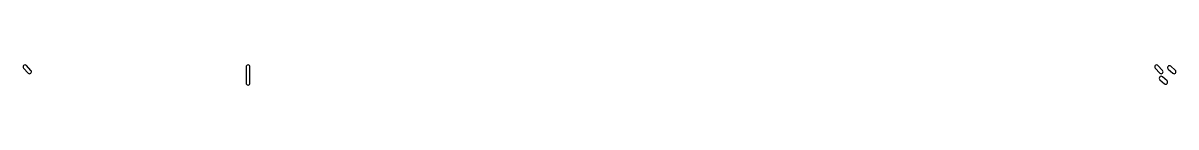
# Model space of a CAD drawing. Header units: millimetres. Extents: x 100.6 to 172.8, y 3.2 to 4.4.
import ezdxf

# ---------------------------------------------------------------- set-up
doc = ezdxf.new("R2010")
doc.units = ezdxf.units.MM

msp = doc.modelspace()

# ---------------------------------------------------------------- linework, layer by layer
for points in [[(100.771246, 4.407221), (100.733128, 4.434411), (100.687506, 4.444944), (100.641326, 4.437217), (100.601619, 4.412406), (100.574429, 4.374288), (100.563896, 4.328666), (100.571623, 4.282486), (100.596434, 4.242779), (100.883154, 3.937979), (100.921272, 3.910789), (100.966894, 3.900256), (101.013074, 3.907983), (101.052781, 3.932794), (101.079971, 3.970912), (101.090504, 4.016534), (101.082777, 4.062714), (101.057966, 4.102421)], [(114.7888, 4.325), (114.779666, 4.370922), (114.753653, 4.409853), (114.714722, 4.435866), (114.6688, 4.445), (114.622878, 4.435866), (114.583947, 4.409853), (114.557934, 4.370922), (114.5488, 4.325), (114.5488, 3.309), (114.557934, 3.263078), (114.583947, 3.224147), (114.622878, 3.198134), (114.6688, 3.189), (114.714722, 3.198134), (114.753653, 3.224147), (114.779666, 3.263078), (114.7888, 3.309)], [(171.829394, 3.937979), (171.867512, 3.910789), (171.913134, 3.900256), (171.959314, 3.907983), (171.999021, 3.932794), (172.026211, 3.970912), (172.036744, 4.016534), (172.029017, 4.062714), (172.004206, 4.102421), (171.717486, 4.407221), (171.679368, 4.434411), (171.633746, 4.444944), (171.587566, 4.437217), (171.547859, 4.412406), (171.520669, 4.374288), (171.510136, 4.328666), (171.517863, 4.282486), (171.542674, 4.242779)], [(172.643627, 3.930377), (172.684058, 3.906763), (172.730448, 3.900419), (172.775735, 3.912311), (172.813023, 3.940627), (172.836637, 3.981058), (172.842981, 4.027448), (172.831089, 4.072735), (172.802773, 4.110023), (172.516053, 4.364023), (172.475622, 4.387637), (172.429232, 4.393981), (172.383945, 4.382089), (172.346657, 4.353773), (172.323043, 4.313342), (172.316699, 4.266952), (172.328591, 4.221665), (172.356907, 4.184377)], [(171.996373, 3.703623), (171.955942, 3.727237), (171.909552, 3.733581), (171.864265, 3.721689), (171.826977, 3.693373), (171.803363, 3.652942), (171.797019, 3.606552), (171.808911, 3.561265), (171.837227, 3.523977), (172.123947, 3.269977), (172.164378, 3.246363), (172.210768, 3.240019), (172.256055, 3.251911), (172.293343, 3.280227), (172.316957, 3.320658), (172.323301, 3.367048), (172.311409, 3.412335), (172.283093, 3.449623)]]:
    msp.add_lwpolyline(points, close=True)

doc.saveas('drawing.dxf')
